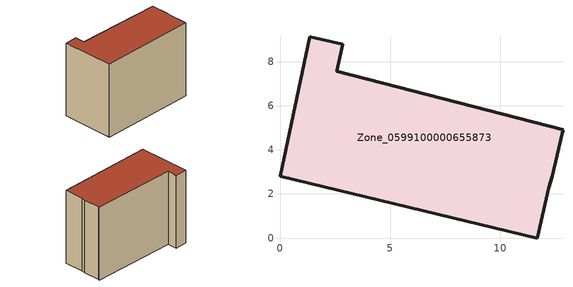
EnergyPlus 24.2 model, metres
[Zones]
Zone_0599100000655873
 floor ground (C_G): 2.58,7.58 12.85,4.92 12.81,4.75 12.37,2.8 12.21,2.29 11.69,0 0,2.8 1.35,9.13 2.85,8.8 z1.06
 wall outside (C_F): 1.35,9.13 0,2.8 11.69,0 12.21,2.29 12.37,2.8 12.81,4.75 12.85,4.92 2.58,7.58 2.85,8.8 1.35,9.13 z1.06:10.45
 roof outside (C_R): 12.85,4.92 2.58,7.58 2.85,8.8 1.35,9.13 0,2.8 11.69,0 12.21,2.29 12.37,2.8 12.81,4.75 z10.45
[BUILDING]
Pand.0599100000655873: North Axis=0; Terrain=City; Loads Convergence Tolerance Value=0.04; Temperature Convergence Tolerance Value=0.4; Solar Distribution=FullExterior; Maximum Number of Warmup Days=25; Minimum Number of Warmup Days=1
[Site:Location]
Rotterdam.The.Hague.AP_ZH_NLD Design_Conditions: Latitude=51.96; Longitude=4.45; Time Zone=1; Elevation=-4.5
[SITE:GROUNDTEMPERATURE:BUILDINGSURFACE]
18, 18, 18, 18, 18, 18, 18, 18, 18, 18, 18, 18
[MATERIAL] Thermal Absorptance=0.9; Solar Absorptance=0.7; Visible Absorptance=0.7
Name | Roughness | Thickness | Conductivity | Density | Specific Heat
G.TI.1946 | MediumSmooth | 0.15 | 1 | 540 | 1210
F.TI.1946 | Rough | 0.3 | 0.857143 | 1920 | 840
R.TI.1946 | MediumRough | 0.2 | 0.1 | 1500 | 1000
[CONSTRUCTION]
C_G: G.TI.1946
C_F: F.TI.1946
C_R: R.TI.1946
[ZONE]
Zone_0599100000655873: Type=1; Multiplier=1; Ceiling Height=Autocalculate; Volume=Autocalculate; Floor Area=autocalculate; Part of Total Floor Area=Yes
[ZONEINFILTRATION:DESIGNFLOWRATE]
Infil_Zone_0599100000655873: Zone or ZoneList or Space or SpaceList=Zone_0599100000655873; Schedule=AlwaysOn; Design Flow Rate Calculation Method=Flow/Area; Flow Rate per Floor Area=0.003; Constant Term Coefficient=1; Temperature Term Coefficient=0; Velocity Term Coefficient=0; Velocity Squared Term Coefficient=0
[HVACTEMPLATE:ZONE:IDEALLOADSAIRSYSTEM]
Zone_0599100000655873: Maximum Heating Supply Air Temperature=50; Minimum Cooling Supply Air Temperature=13; Maximum Heating Supply Air Humidity Ratio=0.0156; Minimum Cooling Supply Air Humidity Ratio=0.0077; Heating Limit=NoLimit; Cooling Limit=NoLimit; Dehumidification Control Type=ConstantSensibleHeatRatio; Cooling Sensible Heat Ratio=0.7; Dehumidification Setpoint=60; Humidification Control Type=None; Humidification Setpoint=30; Outdoor Air Method=None; Outdoor Air Flow Rate per Person=0.00944; Outdoor Air Flow Rate per Zone Floor Area=0; Outdoor Air Flow Rate per Zone=0; Demand Controlled Ventilation Type=None; Outdoor Air Economizer Type=NoEconomizer; Heat Recovery Type=None; Sensible Heat Recovery Effectiveness=0.7; Latent Heat Recovery Effectiveness=0.65
[ZONECONTROL:THERMOSTAT]
ThermostatControl_Zone_0599100000655873: Zone or ZoneList=Zone_0599100000655873; Control Type Schedule=DualSetpointControlType; Control 1=Thermostat_Zone_0599100000655873; Temperature Difference Between Cutout And Setpoint=0
[THERMOSTATSETPOINT:DUALSETPOINT]
Thermostat_Zone_0599100000655873: Heating Setpoint Temperature Schedule=HeatingSetpoint_Zone_0599100000655873; Cooling Setpoint Temperature Schedule=CoolingSetpoint_Zone_0599100000655873
[SCHEDULE:COMPACT]
HeatingSetpoint_Zone_0599100000655873: Through: 12/31, For: AllDays, Until: 24:00, 21
CoolingSetpoint_Zone_0599100000655873: Through: 12/31, For: AllDays, Until: 24:00, 24
DualSetpointControlType: Through: 12/31, For: AllDays, Until: 24:00, 4
AlwaysOn: Through: 12/31, For: AllDays, Until: 24:00, 1
